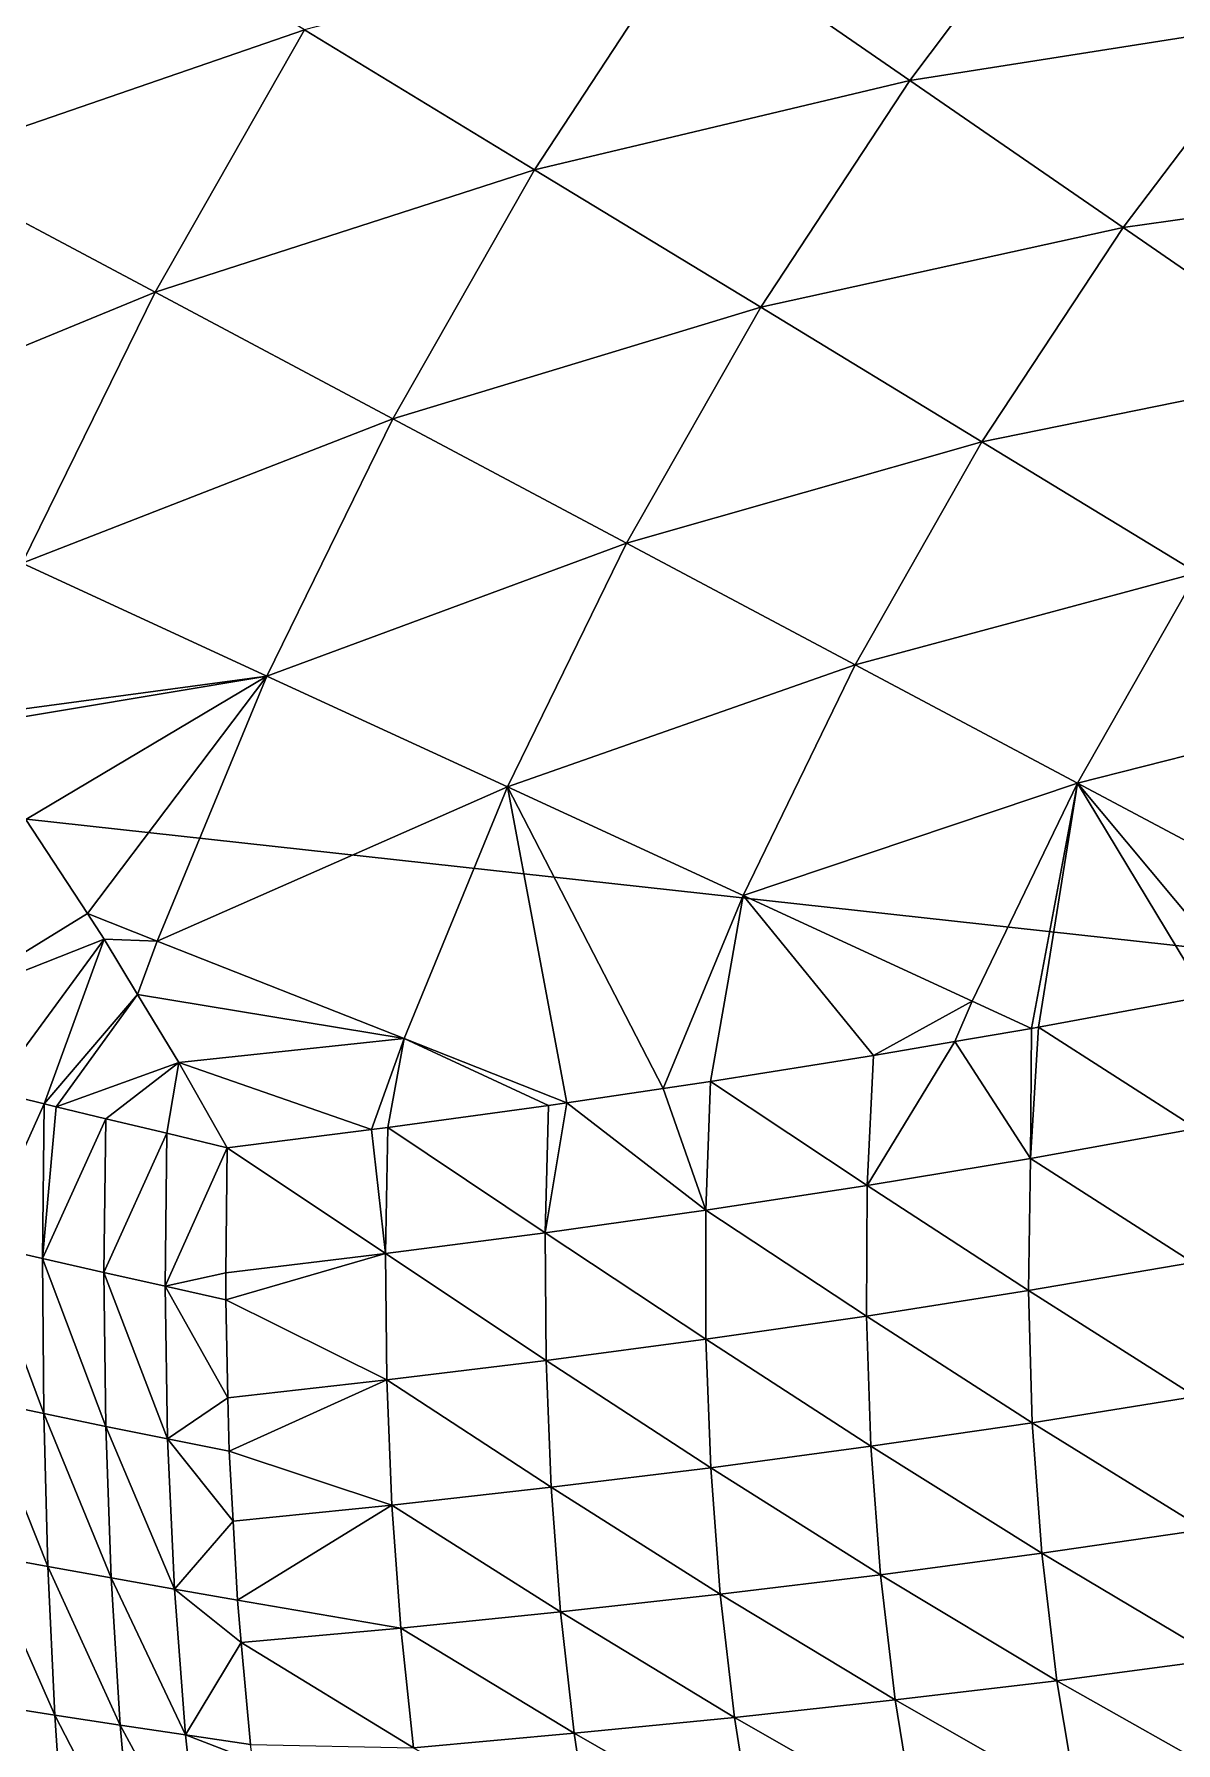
# Model space of a CAD drawing. Header units: metres. Extents: x -44.6 to 35.4, y -44.1 to 26.9.
# Drawn here: x -5.401 to -2.72, y -34.081 to -30.067 of the extents above; entities that cross this region are included whole.
import ezdxf

# ---------------------------------------------------------------- set-up
doc = ezdxf.new("R2010")
doc.units = ezdxf.units.M

msp = doc.modelspace()

# ---------------------------------------------------------------- linework, layer by layer
for points in [[(10.037395, -33.610336, 91.214554), (-3.692543, -19.133413, 91.214554), (-2.66175, -19.025072, 91.214554)], [(-17.179567, -30.617912, 91.214554), (-5.763843, -19.111721, 91.214554), (-4.72861, -19.162354, 91.214554)], [(-4.72861, -19.162354, 91.214554), (-3.692543, -19.133413, 91.214554), (10.037395, -33.610336, 91.214554)], [(-4.72861, -19.162354, 91.214554), (10.037395, -33.610336, 91.214554), (-17.179567, -30.617912, 91.214554)], [(-5.313071, -29.723644, 95.298706), (-5.864858, -29.387852, 95.235611), (-6.252454, -30.068148, 95.235619)], [(-3.856632, -29.821865, 95.550568), (-3.344542, -30.175289, 95.737915), (-2.959795, -29.664145, 95.740601)], [(-2.478363, -30.038891, 95.969116), (-2.959795, -29.664145, 95.740601), (-3.344542, -30.175289, 95.737915)], [(-6.252454, -30.068148, 95.235619), (-5.682237, -30.371775, 95.298729), (-5.313071, -29.723644, 95.298706)], [(-4.765943, -30.056602, 95.403564), (-5.313071, -29.723644, 95.298706), (-5.682237, -30.371775, 95.298729)], [(-4.765943, -30.056602, 95.403564), (-4.225777, -30.385324, 95.549751), (-3.856632, -29.821865, 95.550568)], [(-3.344542, -30.175289, 95.737915), (-3.856632, -29.821865, 95.550568), (-4.225777, -30.385324, 95.549751)], [(-5.682237, -30.371775, 95.298729), (-5.116836, -30.672836, 95.403618), (-4.765943, -30.056602, 95.403564)], [(-4.225777, -30.385324, 95.549751), (-4.765943, -30.056602, 95.403564), (-5.116836, -30.672836, 95.403618)], [(-3.344542, -30.175289, 95.737915), (-2.843547, -30.521055, 95.965271), (-2.478363, -30.038891, 95.969116)], [(-2.009694, -30.403704, 96.236862), (-2.478363, -30.038891, 95.969116), (-2.843547, -30.521055, 95.965271)], [(-4.225777, -30.385324, 95.549751), (-3.694849, -30.708426, 95.736641), (-3.344542, -30.175289, 95.737915)], [(-2.843547, -30.521055, 95.965271), (-3.344542, -30.175289, 95.737915), (-3.694849, -30.708426, 95.736641)], [(-5.116836, -30.672836, 95.403618), (-5.682237, -30.371775, 95.298729), (-6.012177, -31.041021, 95.298981)], [(-5.116836, -30.672836, 95.403618), (-4.55863, -30.970064, 95.549835), (-4.225777, -30.385324, 95.549751)], [(-3.694849, -30.708426, 95.736641), (-4.225777, -30.385324, 95.549751), (-4.55863, -30.970064, 95.549835)], [(-2.843547, -30.521055, 95.965271), (-2.355762, -30.857704, 96.231689), (-2.009694, -30.403704, 96.236862)], [(-3.694849, -30.708426, 95.736641), (-3.175396, -31.024542, 95.963455), (-2.843547, -30.521055, 95.965271)], [(-2.355762, -30.857704, 96.231689), (-2.843547, -30.521055, 95.965271), (-3.175396, -31.024542, 95.963455)], [(-17.179567, -30.617912, 91.214554), (-5.13579, -35.973984, 91.214554), (-5.293805, -36.419106, 91.214554)], [(-5.293805, -36.419106, 91.214554), (-5.446304, -36.778797, 91.214554), (-17.179567, -30.617912, 91.214554)], [(-17.179567, -30.617912, 91.214554), (10.037395, -33.610336, 91.214554), (-4.038686, -35.973984, 91.214554)], [(-4.038686, -35.973984, 91.214554), (-5.13579, -35.973984, 91.214554), (-17.179567, -30.617912, 91.214554)], [(-6.012177, -31.041021, 95.298981), (-5.429607, -31.30958, 95.404175), (-5.116836, -30.672836, 95.403618)], [(-4.55863, -30.970064, 95.549835), (-5.116836, -30.672836, 95.403618), (-5.429607, -31.30958, 95.404175)], [(-4.55863, -30.970064, 95.549835), (-4.009975, -31.262209, 95.736778), (-3.694849, -30.708426, 95.736641)], [(-3.175396, -31.024542, 95.963455), (-3.694849, -30.708426, 95.736641), (-4.009975, -31.262209, 95.736778)], [(-3.175396, -31.024542, 95.963455), (-2.669605, -31.332346, 96.229233), (-2.355762, -30.857704, 96.231689)], [(-5.429607, -31.30958, 95.404175), (-4.854476, -31.574711, 95.550835), (-4.55863, -30.970064, 95.549835)], [(-4.009975, -31.262209, 95.736778), (-4.55863, -30.970064, 95.549835), (-4.854476, -31.574711, 95.550835)], [(-4.009975, -31.262209, 95.736778), (-3.47318, -31.548038, 95.963654), (-3.175396, -31.024542, 95.963455)], [(-2.669605, -31.332346, 96.229233), (-3.175396, -31.024542, 95.963455), (-3.47318, -31.548038, 95.963654)], [(-4.854476, -31.574711, 95.550835), (-4.289214, -31.835291, 95.738327), (-4.009975, -31.262209, 95.736778)], [(-3.47318, -31.548038, 95.963654), (-4.009975, -31.262209, 95.736778), (-4.289214, -31.835291, 95.738327)], [(-4.854476, -31.574711, 95.550835), (-5.429607, -31.30958, 95.404175), (-5.587369, -31.673664, 95.405022)], [(-3.47318, -31.548038, 95.963654), (-2.950507, -31.826347, 96.2295), (-2.669605, -31.332346, 96.229233)], [(-2.179606, -31.630537, 96.53286), (-2.669605, -31.332346, 96.229233), (-2.950507, -31.826347, 96.2295)], [(-4.289214, -31.835291, 95.738327), (-3.736208, -32.090221, 95.965858), (-3.47318, -31.548038, 95.963654)], [(-2.950507, -31.826347, 96.2295), (-3.47318, -31.548038, 95.963654), (-3.736208, -32.090221, 95.965858)], [(-5.587369, -31.673664, 95.405022), (-5.57158, -31.695051, 95.409286), (-4.854476, -31.574711, 95.550835)], [(-5.57158, -31.695051, 95.409286), (-5.420776, -31.911686, 95.456436), (-4.854476, -31.574711, 95.550835)], [(-4.854476, -31.574711, 95.550835), (-5.420776, -31.911686, 95.456436), (-5.276256, -32.132824, 95.50808)], [(-5.276256, -32.132824, 95.50808), (-5.112629, -32.197876, 95.552734), (-4.854476, -31.574711, 95.550835)], [(-4.289214, -31.835291, 95.738327), (-4.854476, -31.574711, 95.550835), (-5.112629, -32.197876, 95.552734)], [(-2.950507, -31.826347, 96.2295), (-2.444158, -32.095966, 96.533203), (-2.179606, -31.630537, 96.53286)], [(-3.736208, -32.090221, 95.965858), (-3.197796, -32.338425, 96.232475), (-2.950507, -31.826347, 96.2295)], [(-2.950507, -31.826347, 96.2295), (-3.197796, -32.338425, 96.232475), (-3.05911, -32.402641, 96.309151)], [(-3.05911, -32.402641, 96.309151), (-3.042581, -32.399799, 96.315971), (-2.950507, -31.826347, 96.2295)], [(-2.950507, -31.826347, 96.2295), (-3.042581, -32.399799, 96.315971), (-2.648206, -32.326439, 96.489883)], [(-2.950507, -31.826347, 96.2295), (-2.648206, -32.326439, 96.489883), (-2.550094, -32.306694, 96.535782)], [(-2.550094, -32.306694, 96.535782), (-2.444158, -32.095966, 96.533203), (-2.950507, -31.826347, 96.2295)], [(-5.112629, -32.197876, 95.552734), (-4.531894, -32.426304, 95.74128), (-4.289214, -31.835291, 95.738327)], [(-4.289214, -31.835291, 95.738327), (-4.531894, -32.426304, 95.74128), (-4.1501, -32.577061, 95.890732)], [(-4.289214, -31.835291, 95.738327), (-4.1501, -32.577061, 95.890732), (-3.92382, -32.543709, 95.970459)], [(-3.92382, -32.543709, 95.970459), (-3.736208, -32.090221, 95.965858), (-4.289214, -31.835291, 95.738327)], [(-5.619652, -32.344082, 95.474991), (-5.276256, -32.132824, 95.50808), (-5.420776, -31.911686, 95.456436)], [(-3.736208, -32.090221, 95.965858), (-3.92382, -32.543709, 95.970459), (-3.813097, -32.527393, 96.009468)], [(-3.736208, -32.090221, 95.965858), (-3.813097, -32.527393, 96.009468), (-3.430201, -32.466465, 96.156059)], [(-3.197796, -32.338425, 96.232475), (-3.736208, -32.090221, 95.965858), (-3.430201, -32.466465, 96.156059)], [(-5.619652, -32.344082, 95.474991), (-5.236855, -32.193111, 95.522163), (-5.276256, -32.132824, 95.50808)], [(-5.112629, -32.197876, 95.552734), (-5.276256, -32.132824, 95.50808), (-5.236855, -32.193111, 95.522163)], [(-5.236855, -32.193111, 95.522163), (-5.619652, -32.344082, 95.474991), (-5.498796, -32.55019, 95.518326)], [(-5.498796, -32.55019, 95.518326), (-5.377603, -32.579716, 95.538712), (-5.236855, -32.193111, 95.522163)], [(-5.158362, -32.322514, 95.554214), (-5.236855, -32.193111, 95.522163), (-5.377603, -32.579716, 95.538712)], [(-5.236855, -32.193111, 95.522163), (-5.158362, -32.322514, 95.554214), (-5.112629, -32.197876, 95.552734)], [(-4.531894, -32.426304, 95.74128), (-5.112629, -32.197876, 95.552734), (-5.158362, -32.322514, 95.554214)], [(-5.158362, -32.322514, 95.554214), (-5.377603, -32.579716, 95.538712), (-5.349261, -32.586559, 95.544586)], [(-5.349261, -32.586559, 95.544586), (-5.061221, -32.482662, 95.59388), (-5.158362, -32.322514, 95.554214)], [(-5.158362, -32.322514, 95.554214), (-5.061221, -32.482662, 95.59388), (-4.531894, -32.426304, 95.74128)], [(-3.430201, -32.466465, 96.156059), (-3.238932, -32.433571, 96.23497), (-3.197796, -32.338425, 96.232475)], [(-3.05911, -32.402641, 96.309151), (-3.197796, -32.338425, 96.232475), (-3.238932, -32.433571, 96.23497)], [(-2.671465, -32.637604, 96.536171), (-2.648206, -32.326439, 96.489883), (-3.042581, -32.399799, 96.315971)], [(-4.608997, -32.639862, 95.74324), (-4.531894, -32.426304, 95.74128), (-5.061221, -32.482662, 95.59388)], [(-4.531894, -32.426304, 95.74128), (-4.608997, -32.639862, 95.74324), (-4.570591, -32.634987, 95.754364)], [(-4.531894, -32.426304, 95.74128), (-4.570591, -32.634987, 95.754364), (-4.19282, -32.583355, 95.875679)], [(-4.19282, -32.583355, 95.875679), (-4.1501, -32.577061, 95.890732), (-4.531894, -32.426304, 95.74128)], [(-3.44454, -32.771362, 96.189507), (-3.060989, -32.707771, 96.355522), (-3.238932, -32.433571, 96.23497)], [(-3.238932, -32.433571, 96.23497), (-3.430201, -32.466465, 96.156059), (-3.44454, -32.771362, 96.189507)], [(-3.05911, -32.402641, 96.309151), (-3.238932, -32.433571, 96.23497), (-3.060989, -32.707771, 96.355522)], [(-3.060989, -32.707771, 96.355522), (-3.042581, -32.399799, 96.315971), (-3.05911, -32.402641, 96.309151)], [(-3.042581, -32.399799, 96.315971), (-3.060989, -32.707771, 96.355522), (-2.671465, -32.637604, 96.536171)], [(-3.44454, -32.771362, 96.189507), (-3.430201, -32.466465, 96.156059), (-3.813097, -32.527393, 96.009468)], [(-5.061221, -32.482662, 95.59388), (-5.349261, -32.586559, 95.544586), (-5.233106, -32.614605, 95.568672)], [(-5.233106, -32.614605, 95.568672), (-5.089778, -32.64896, 95.604149), (-5.061221, -32.482662, 95.59388)], [(-5.089778, -32.64896, 95.604149), (-4.947624, -32.682838, 95.645218), (-5.061221, -32.482662, 95.59388)], [(-5.061221, -32.482662, 95.59388), (-4.947624, -32.682838, 95.645218), (-4.608997, -32.639862, 95.74324)], [(-5.377603, -32.579716, 95.538712), (-5.498796, -32.55019, 95.518326), (-5.526657, -32.910156, 95.544281)], [(-3.824033, -32.82935, 96.037338), (-3.92382, -32.543709, 95.970459), (-4.1501, -32.577061, 95.890732)], [(-3.824033, -32.82935, 96.037338), (-3.813097, -32.527393, 96.009468), (-3.92382, -32.543709, 95.970459)], [(-3.813097, -32.527393, 96.009468), (-3.824033, -32.82935, 96.037338), (-3.44454, -32.771362, 96.189507)], [(-5.526657, -32.910156, 95.544281), (-5.381568, -32.943417, 95.56427), (-5.377603, -32.579716, 95.538712)], [(-5.349261, -32.586559, 95.544586), (-5.377603, -32.579716, 95.538712), (-5.381568, -32.943417, 95.56427)], [(-5.233106, -32.614605, 95.568672), (-5.349261, -32.586559, 95.544586), (-5.381568, -32.943417, 95.56427)], [(-4.20093, -32.8825, 95.898422), (-4.19282, -32.583355, 95.875679), (-4.570591, -32.634987, 95.754364)], [(-4.1501, -32.577061, 95.890732), (-4.20093, -32.8825, 95.898422), (-3.824033, -32.82935, 96.037338)], [(-4.1501, -32.577061, 95.890732), (-4.19282, -32.583355, 95.875679), (-4.20093, -32.8825, 95.898422)], [(-5.381568, -32.943417, 95.56427), (-5.237296, -32.97607, 95.589867), (-5.233106, -32.614605, 95.568672)], [(-5.089778, -32.64896, 95.604149), (-5.233106, -32.614605, 95.568672), (-5.237296, -32.97607, 95.589867)], [(-4.576374, -32.931446, 95.772369), (-4.570591, -32.634987, 95.754364), (-4.608997, -32.639862, 95.74324)], [(-4.570591, -32.634987, 95.754364), (-4.576374, -32.931446, 95.772369), (-4.20093, -32.8825, 95.898422)], [(-5.237296, -32.97607, 95.589867), (-5.093874, -33.008179, 95.621124), (-5.089778, -32.64896, 95.604149)], [(-4.947624, -32.682838, 95.645218), (-5.089778, -32.64896, 95.604149), (-5.093874, -33.008179, 95.621124)], [(-4.576374, -32.931446, 95.772369), (-4.608997, -32.639862, 95.74324), (-4.947624, -32.682838, 95.645218)], [(-2.679925, -32.952488, 96.553009), (-2.671465, -32.637604, 96.536171), (-3.060989, -32.707771, 96.355522)], [(-5.093874, -33.008179, 95.621124), (-4.950667, -32.976849, 95.655861), (-4.947624, -32.682838, 95.645218)], [(-4.947624, -32.682838, 95.645218), (-4.950667, -32.976849, 95.655861), (-4.576374, -32.931446, 95.772369)], [(-3.065842, -33.018604, 96.365952), (-3.060989, -32.707771, 96.355522), (-3.44454, -32.771362, 96.189507)], [(-3.060989, -32.707771, 96.355522), (-3.065842, -33.018604, 96.365952), (-2.679925, -32.952488, 96.553009)], [(-3.446523, -33.078384, 96.194138), (-3.44454, -32.771362, 96.189507), (-3.824033, -32.82935, 96.037338)], [(-3.44454, -32.771362, 96.189507), (-3.446523, -33.078384, 96.194138), (-3.065842, -33.018604, 96.365952)], [(-3.823771, -33.132786, 96.036667), (-3.824033, -32.82935, 96.037338), (-4.20093, -32.8825, 95.898422)], [(-3.824033, -32.82935, 96.037338), (-3.823771, -33.132786, 96.036667), (-3.446523, -33.078384, 96.194138)], [(-5.526657, -32.910156, 95.544281), (-5.525006, -33.277035, 95.529709), (-5.37874, -33.307568, 95.546036)], [(-5.37874, -33.307568, 95.546036), (-5.381568, -32.943417, 95.56427), (-5.526657, -32.910156, 95.544281)], [(-4.19896, -33.18256, 95.892899), (-4.20093, -32.8825, 95.898422), (-4.576374, -32.931446, 95.772369)], [(-4.20093, -32.8825, 95.898422), (-4.19896, -33.18256, 95.892899), (-3.823771, -33.132786, 96.036667)], [(-5.381568, -32.943417, 95.56427), (-5.37874, -33.307568, 95.546036), (-5.233008, -33.337505, 95.568176)], [(-5.233008, -33.337505, 95.568176), (-5.237296, -32.97607, 95.589867), (-5.381568, -32.943417, 95.56427)], [(-4.573164, -33.228321, 95.762367), (-4.576374, -32.931446, 95.772369), (-4.951318, -33.039803, 95.658134)], [(-4.576374, -32.931446, 95.772369), (-4.950667, -32.976849, 95.655861), (-4.951318, -33.039803, 95.658134)], [(-4.576374, -32.931446, 95.772369), (-4.573164, -33.228321, 95.762367), (-4.19896, -33.18256, 95.892899)], [(-2.673492, -33.267609, 96.540207), (-2.679925, -32.952488, 96.553009), (-3.065842, -33.018604, 96.365952)], [(-5.237296, -32.97607, 95.589867), (-5.233008, -33.337505, 95.568176), (-5.087859, -33.366909, 95.596191)], [(-5.087859, -33.366909, 95.596191), (-5.093874, -33.008179, 95.621124), (-5.237296, -32.97607, 95.589867)], [(-5.093874, -33.008179, 95.621124), (-4.951318, -33.039803, 95.658134), (-4.950667, -32.976849, 95.655861)], [(-5.093874, -33.008179, 95.621124), (-5.087859, -33.366909, 95.596191), (-4.946144, -33.270203, 95.640038)], [(-4.946144, -33.270203, 95.640038), (-4.951318, -33.039803, 95.658134), (-5.093874, -33.008179, 95.621124)], [(-3.05709, -33.328957, 96.347145), (-3.065842, -33.018604, 96.365952), (-3.446523, -33.078384, 96.194138)], [(-3.065842, -33.018604, 96.365952), (-3.05709, -33.328957, 96.347145), (-2.673492, -33.267609, 96.540207)], [(-4.951318, -33.039803, 95.658134), (-4.946144, -33.270203, 95.640038), (-4.573164, -33.228321, 95.762367)], [(-3.43613, -33.384315, 96.169891), (-3.446523, -33.078384, 96.194138), (-3.823771, -33.132786, 96.036667)], [(-3.446523, -33.078384, 96.194138), (-3.43613, -33.384315, 96.169891), (-3.05709, -33.328957, 96.347145)], [(-3.812313, -33.434597, 96.007469), (-3.823771, -33.132786, 96.036667), (-4.19896, -33.18256, 95.892899)], [(-3.823771, -33.132786, 96.036667), (-3.812313, -33.434597, 96.007469), (-3.43613, -33.384315, 96.169891)], [(-4.18693, -33.480534, 95.859161), (-4.19896, -33.18256, 95.892899), (-4.573164, -33.228321, 95.762367)], [(-4.19896, -33.18256, 95.892899), (-4.18693, -33.480534, 95.859161), (-3.812313, -33.434597, 96.007469)], [(-4.573164, -33.228321, 95.762367), (-4.946144, -33.270203, 95.640038), (-4.943323, -33.395832, 95.630173)], [(-4.943323, -33.395832, 95.630173), (-4.560993, -33.522705, 95.724472), (-4.573164, -33.228321, 95.762367)], [(-4.573164, -33.228321, 95.762367), (-4.560993, -33.522705, 95.724472), (-4.18693, -33.480534, 95.859161)], [(-5.525006, -33.277035, 95.529709), (-5.518324, -33.639374, 95.470711), (-5.36916, -33.66679, 95.484283)], [(-5.36916, -33.66679, 95.484283), (-5.37874, -33.307568, 95.546036), (-5.525006, -33.277035, 95.529709)], [(-5.087859, -33.366909, 95.596191), (-4.943323, -33.395832, 95.630173), (-4.946144, -33.270203, 95.640038)], [(-2.652238, -33.579483, 96.49791), (-2.673492, -33.267609, 96.540207), (-3.05709, -33.328957, 96.347145)], [(-5.37874, -33.307568, 95.546036), (-5.36916, -33.66679, 95.484283), (-5.220305, -33.693645, 95.503929)], [(-5.220305, -33.693645, 95.503929), (-5.233008, -33.337505, 95.568176), (-5.37874, -33.307568, 95.546036)], [(-5.233008, -33.337505, 95.568176), (-5.220305, -33.693645, 95.503929), (-5.071821, -33.71999, 95.529709)], [(-5.071821, -33.71999, 95.529709), (-5.087859, -33.366909, 95.596191), (-5.233008, -33.337505, 95.568176)], [(-3.034825, -33.63549, 96.299301), (-3.05709, -33.328957, 96.347145), (-3.43613, -33.384315, 96.169891)], [(-3.05709, -33.328957, 96.347145), (-3.034825, -33.63549, 96.299301), (-2.652238, -33.579483, 96.49791)], [(-5.087859, -33.366909, 95.596191), (-5.071821, -33.71999, 95.529709), (-4.934113, -33.560555, 95.597961)], [(-4.934113, -33.560555, 95.597961), (-4.943323, -33.395832, 95.630173), (-5.087859, -33.366909, 95.596191)], [(-4.943323, -33.395832, 95.630173), (-4.934113, -33.560555, 95.597961), (-4.560993, -33.522705, 95.724472)], [(-3.413469, -33.685944, 96.117035), (-3.43613, -33.384315, 96.169891), (-3.812313, -33.434597, 96.007469)], [(-3.43613, -33.384315, 96.169891), (-3.413469, -33.685944, 96.117035), (-3.034825, -33.63549, 96.299301)], [(-3.789774, -33.731697, 95.950043), (-3.812313, -33.434597, 96.007469), (-4.18693, -33.480534, 95.859161)], [(-3.812313, -33.434597, 96.007469), (-3.789774, -33.731697, 95.950043), (-3.413469, -33.685944, 96.117035)], [(-4.164961, -33.773438, 95.797554), (-4.18693, -33.480534, 95.859161), (-4.560993, -33.522705, 95.724472)], [(-4.18693, -33.480534, 95.859161), (-4.164961, -33.773438, 95.797554), (-3.789774, -33.731697, 95.950043)], [(-4.560993, -33.522705, 95.724472), (-4.934113, -33.560555, 95.597961), (-4.92375, -33.745884, 95.561714)], [(-4.92375, -33.745884, 95.561714), (-4.53998, -33.811707, 95.659035), (-4.560993, -33.522705, 95.724472)], [(-4.560993, -33.522705, 95.724472), (-4.53998, -33.811707, 95.659035), (-4.164961, -33.773438, 95.797554)], [(-5.071821, -33.71999, 95.529709), (-4.92375, -33.745884, 95.561714), (-4.934113, -33.560555, 95.597961)], [(-2.616397, -33.884663, 96.426582), (-2.652238, -33.579483, 96.49791), (-3.034825, -33.63549, 96.299301)], [(-5.518324, -33.639374, 95.470711), (-5.506711, -33.991745, 95.368172), (-5.352971, -34.015778, 95.379929)], [(-5.352971, -34.015778, 95.379929), (-5.36916, -33.66679, 95.484283), (-5.518324, -33.639374, 95.470711)], [(-4.038686, -35.973984, 91.214554), (10.037395, -33.610336, 91.214554), (10.040887, -33.703621, 91.214554)], [(-2.999287, -33.934917, 96.222946), (-3.034825, -33.63549, 96.299301), (-3.413469, -33.685944, 96.117035)], [(-3.034825, -33.63549, 96.299301), (-2.999287, -33.934917, 96.222946), (-2.616397, -33.884663, 96.426582)], [(-5.36916, -33.66679, 95.484283), (-5.352971, -34.015778, 95.379929), (-5.199372, -34.039299, 95.398056)], [(-5.199372, -34.039299, 95.398056), (-5.220305, -33.693645, 95.503929), (-5.36916, -33.66679, 95.484283)], [(-5.220305, -33.693645, 95.503929), (-5.199372, -34.039299, 95.398056), (-5.04599, -34.062351, 95.42263)], [(-5.04599, -34.062351, 95.42263), (-5.071821, -33.71999, 95.529709), (-5.220305, -33.693645, 95.503929)], [(-4.038686, -35.973984, 91.214554), (10.040887, -33.703621, 91.214554), (10.079483, -34.299816, 91.214554)], [(-3.378777, -33.980114, 96.03611), (-3.413469, -33.685944, 96.117035), (-3.789774, -33.731697, 95.950043)], [(-3.413469, -33.685944, 96.117035), (-3.378777, -33.980114, 96.03611), (-2.999287, -33.934917, 96.222946)], [(-4.914674, -33.845585, 95.529968), (-5.071821, -33.71999, 95.529709), (-5.04599, -34.062351, 95.42263)], [(-4.914674, -33.845585, 95.529968), (-4.92375, -33.745884, 95.561714), (-5.071821, -33.71999, 95.529709)], [(-4.92375, -33.745884, 95.561714), (-4.914674, -33.845585, 95.529968), (-4.53998, -33.811707, 95.659035)], [(-3.756387, -34.021046, 95.864967), (-3.789774, -33.731697, 95.950043), (-4.164961, -33.773438, 95.797554)], [(-3.789774, -33.731697, 95.950043), (-3.756387, -34.021046, 95.864967), (-3.378777, -33.980114, 96.03611)], [(-4.133273, -34.058338, 95.708694), (-4.164961, -33.773438, 95.797554), (-4.53998, -33.811707, 95.659035)], [(-4.164961, -33.773438, 95.797554), (-4.133273, -34.058338, 95.708694), (-3.756387, -34.021046, 95.864967)], [(-4.510333, -34.092495, 95.566704), (-4.53998, -33.811707, 95.659035), (-4.914674, -33.845585, 95.529968)], [(-4.53998, -33.811707, 95.659035), (-4.510333, -34.092495, 95.566704), (-4.133273, -34.058338, 95.708694)], [(-5.04599, -34.062351, 95.42263), (-4.892879, -34.084988, 95.453743), (-4.914674, -33.845585, 95.529968)], [(-4.914674, -33.845585, 95.529968), (-4.892879, -34.084988, 95.453743), (-4.510333, -34.092495, 95.566704)], [(-2.566366, -34.179775, 96.327019), (-2.616397, -33.884663, 96.426582), (-2.999287, -33.934917, 96.222946)], [(-2.950859, -34.224014, 96.118889), (-2.999287, -33.934917, 96.222946), (-3.378777, -33.980114, 96.03611)], [(-2.999287, -33.934917, 96.222946), (-2.950859, -34.224014, 96.118889), (-2.566366, -34.179775, 96.327019)], [(-5.506711, -33.991745, 95.368172), (-5.490341, -34.328873, 95.223625), (-5.33041, -34.34938, 95.234505)], [(-5.33041, -34.34938, 95.234505), (-5.352971, -34.015778, 95.379929), (-5.506711, -33.991745, 95.368172)], [(-3.332418, -34.263744, 95.927979), (-3.378777, -33.980114, 96.03611), (-3.756387, -34.021046, 95.864967)], [(-3.378777, -33.980114, 96.03611), (-3.332418, -34.263744, 95.927979), (-2.950859, -34.224014, 96.118889)], [(-5.352971, -34.015778, 95.379929), (-5.33041, -34.34938, 95.234505), (-5.170514, -34.369431, 95.252098)], [(-5.170514, -34.369431, 95.252098), (-5.199372, -34.039299, 95.398056), (-5.352971, -34.015778, 95.379929)], [(-5.199372, -34.039299, 95.398056), (-5.170514, -34.369431, 95.252098), (-5.010738, -34.389072, 95.276489)], [(-5.010738, -34.389072, 95.276489), (-5.04599, -34.062351, 95.42263), (-5.199372, -34.039299, 95.398056)], [(-3.712493, -34.299683, 95.75312), (-3.756387, -34.021046, 95.864967), (-4.133273, -34.058338, 95.708694)], [(-3.756387, -34.021046, 95.864967), (-3.712493, -34.299683, 95.75312), (-3.332418, -34.263744, 95.927979)], [(-4.887973, -34.122997, 95.436584), (-5.04599, -34.062351, 95.42263), (-5.010738, -34.389072, 95.276489)], [(-4.887973, -34.122997, 95.436584), (-4.892879, -34.084988, 95.453743), (-5.04599, -34.062351, 95.42263)], [(-4.092182, -34.33239, 95.59346), (-4.133273, -34.058338, 95.708694), (-4.510333, -34.092495, 95.566704)], [(-4.133273, -34.058338, 95.708694), (-4.092182, -34.33239, 95.59346), (-3.712493, -34.299683, 95.75312)]]:
    msp.add_3dface(points)

doc.saveas('drawing.dxf')
